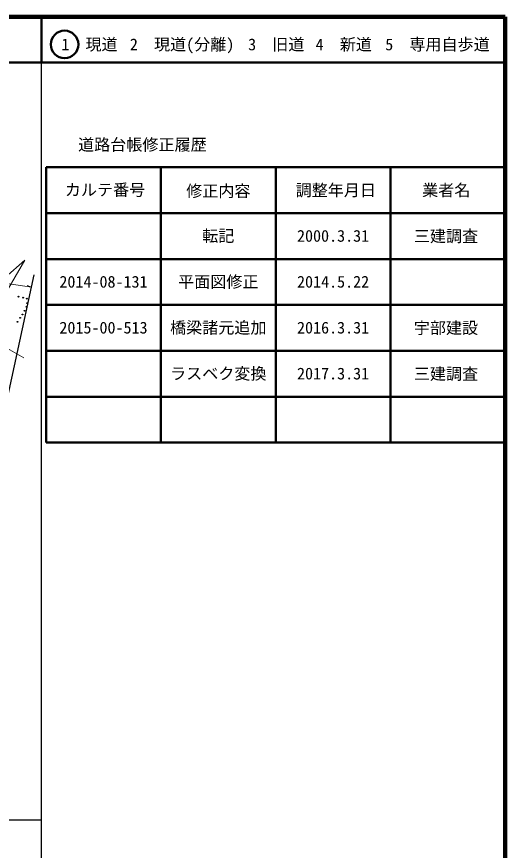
# Model space of a CAD drawing. Units: millimetres, scale not verified. Extents: x 40000 to 680000, y 20000 to 380000.
# Drawn here: x 573599 to 680000, y 198357 to 380000 of the extents above; entities that cross this region are included whole.
import ezdxf
from ezdxf.enums import TextEntityAlignment as Align

# ---------------------------------------------------------------- set-up
doc = ezdxf.new("R2010")
doc.units = ezdxf.units.MM
doc.header["$LTSCALE"] = 1000
for name, color, linetype, lineweight in [('M-BGD', 7, 'Continuous', 13), ('M-BMK-SRVR', 3, 'Continuous', 25), ('M-STR-HTXT', 7, 'Continuous', 13), ('M-TTL', 2, 'Continuous', 140), ('M-TTL-BAND', 7, 'Continuous', 25), ('M-TTL-FRAM', 2, 'Continuous', 50), ('M-TTL-LINE', 7, 'Continuous', 50)]:
    doc.layers.add(name, color=color, linetype=linetype, lineweight=lineweight)
doc.layers.add('M-TTL-TXT', color=7, linetype='Continuous')
doc.styles.add('ＭＳ ゴシック', font='')
doc.styles.get('ＭＳ ゴシック').set_extended_font_data('MS Gothic')

msp = doc.modelspace()

# ---------------------------------------------------------------- linework, layer by layer
at = {"layer": 'M-BGD'}
for p, q in [((558771, 298375), (575356, 326938)), ((575356, 326938), (571097, 323200)), ((556971, 316187), (575132, 305642))]:
    msp.add_line(p, q, dxfattribs=at)
at = {"layer": 'M-BGD', "lineweight": 25}
for centre in [(574010, 318997), (575028, 318782), (575814, 318548), (575720, 316782), (575860, 317586), (574336, 314369), (574868, 315126), (575300, 315931), (573775, 313528)]:
    msp.add_circle(centre, 83.5, dxfattribs=at)
at = {"layer": 'M-BMK-SRVR'}
msp.add_line((566719, 274502), (577405, 323778), dxfattribs=at)
at = {"layer": 'M-STR-HTXT'}
for p, q in [((529036, 328216), (576821, 321085)), ((576821, 321085), (575858, 321453))]:
    msp.add_line(p, q, dxfattribs=at)
at = {"layer": 'M-TTL'}
for p, q in [((680000, 380000), (40000, 380000)), ((680000, 20000), (680000, 380000))]:
    msp.add_line(p, q, dxfattribs=at)
at = {"layer": 'M-TTL-BAND'}
for p, q in [((579000, 20000), (579000, 370000)), ((40000, 205000), (579000, 205000))]:
    msp.add_line(p, q, dxfattribs=at)
at = {"layer": 'M-TTL-FRAM'}
for p, q in [((580000, 347197), (580000, 287197)), ((580000, 347197), (680000, 347197)), ((580000, 287197), (680000, 287197))]:
    msp.add_line(p, q, dxfattribs=at)
at = {"layer": 'M-TTL-LINE'}
for p, q in [((579000, 380000), (579000, 370000)), ((40000, 370000), (680000, 370000)), ((605000, 347197), (605000, 287197)), ((630000, 347197), (630000, 287197)), ((655000, 347197), (655000, 287197)), ((580000, 337197), (680000, 337197)), ((580000, 327197), (680000, 327197)), ((580000, 317197), (680000, 317197)), ((580000, 307197), (680000, 307197)), ((580000, 297197), (680000, 297197))]:
    msp.add_line(p, q, dxfattribs=at)
msp.add_circle((584031, 373958), 3000, dxfattribs=at)

# ---------------------------------------------------------------- texts
at = {"layer": 'M-TTL-TXT', "style": 'ＭＳ ゴシック'}
for s, p in [('1\u3000現道', (589448, 373958)), ('2\u3000現道(分離)', (609619, 373958)), ('3\u3000旧道', (630121, 373958)), ('4\u3000新道', (644824, 373958)), ('5\u3000専用自歩道', (665228, 373958)), ('道路台帳修正履歴', (600968, 352113)), ('カルテ番号', (592839, 342277)), ('修正内容', (617509, 342023)), ('調整年月日', (643089, 342197)), ('業者名', (667134, 342197)), ('転記', (617500, 332245)), ('2000.3.31', (642500, 332245)), ('三建調査', (667077, 332189)), ('2014-08-131', (592500, 322245)), ('平面図修正', (617500, 322245)), ('2014.5.22', (642500, 322245)), ('2015-00-513', (592500, 312245)), ('橋梁諸元追加', (617500, 312245)), ('2016.3.31', (642500, 312245)), ('宇部建設', (667077, 312189)), ('ラスベク変換', (617500, 302245)), ('2017.3.31', (642500, 302245)), ('三建調査', (667077, 302189))]:
    msp.add_text(s, height=2566, dxfattribs=at).set_placement(p, align=Align.MIDDLE_CENTER)

doc.saveas('drawing.dxf')
